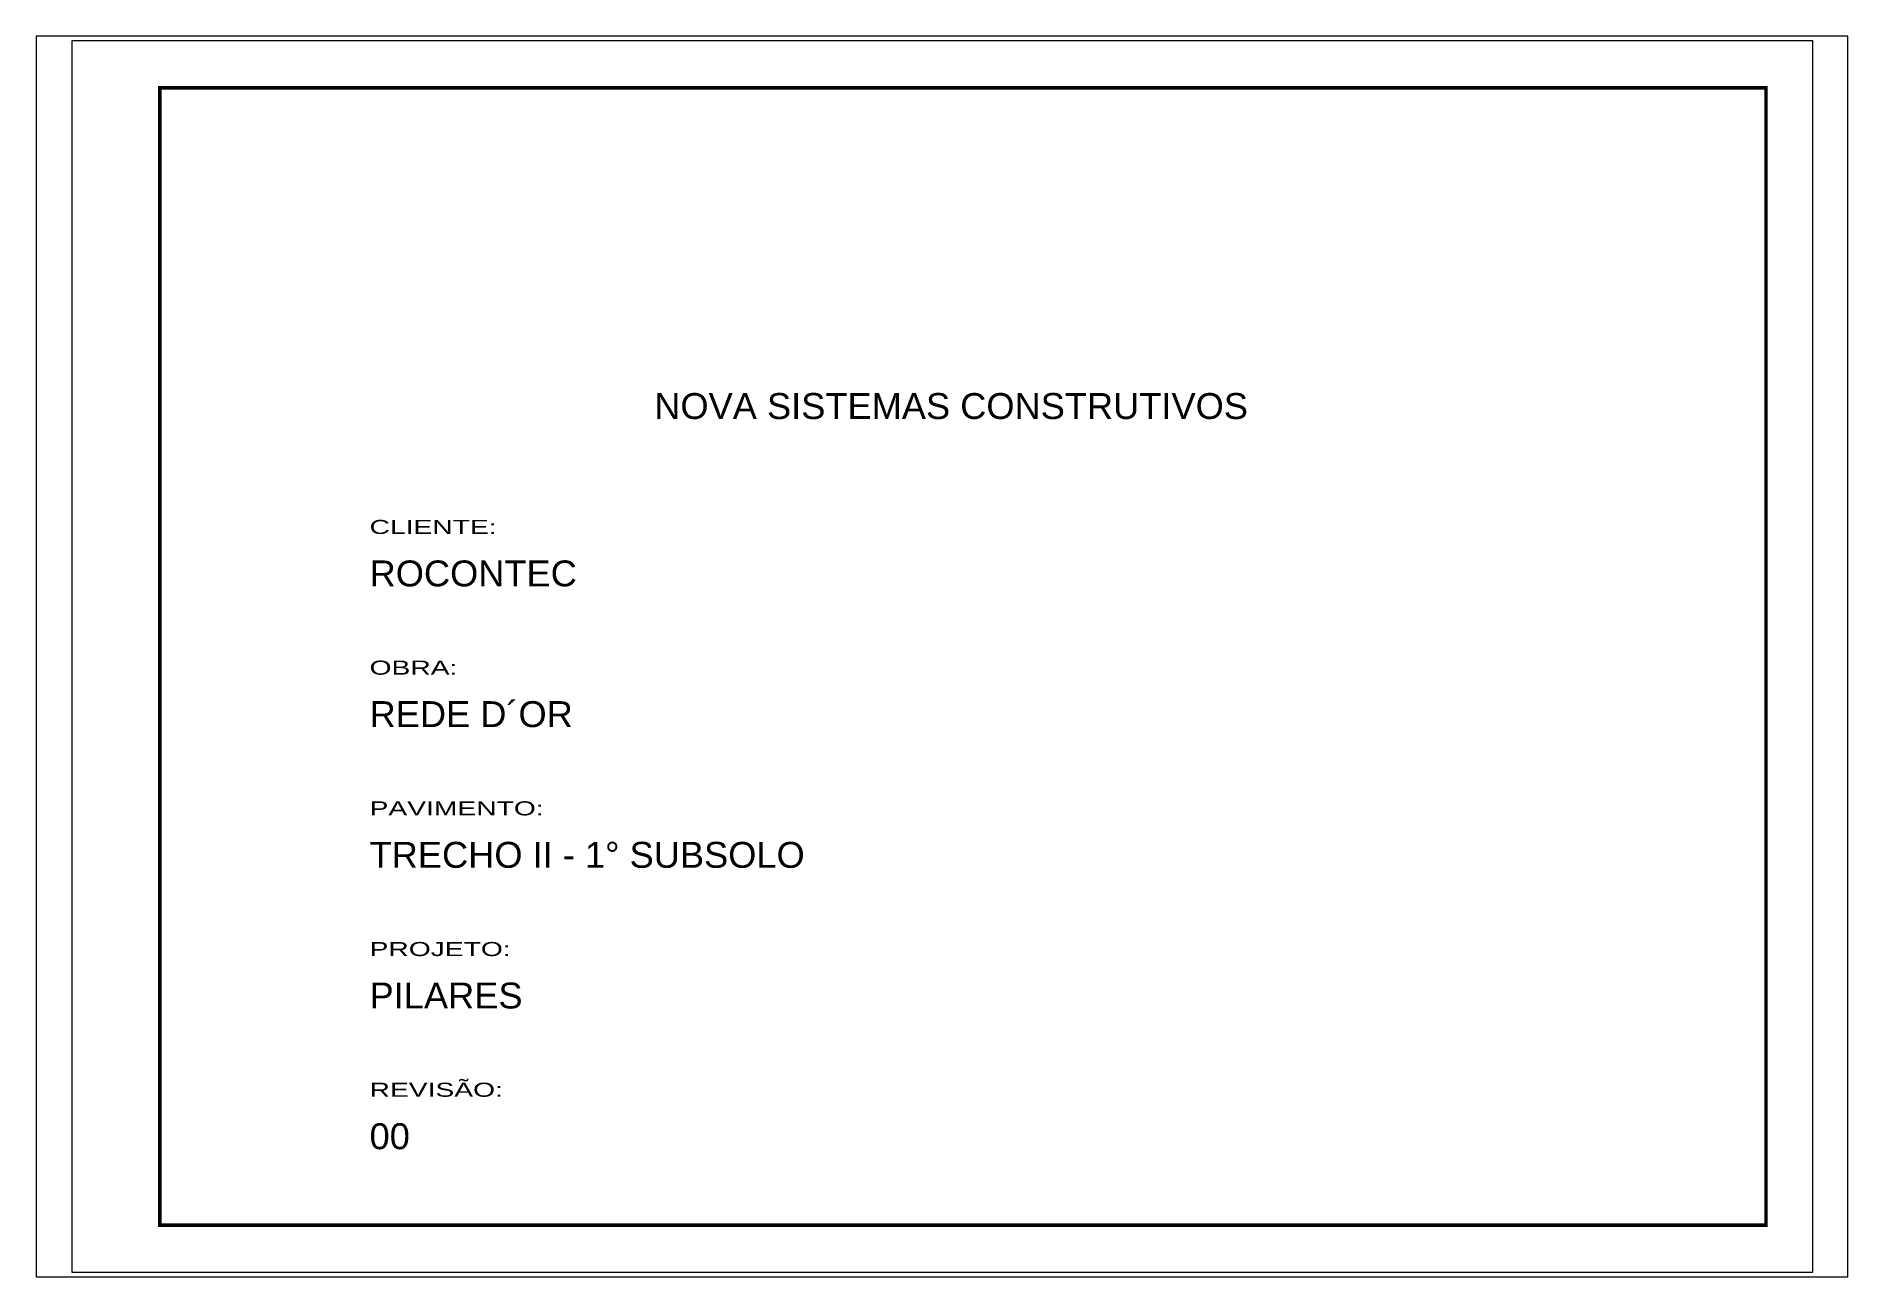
# Paper-space layout '01' of a CAD drawing. Extents: x -14 to 272, y 0 to 196.
# The model-space entities are those that its viewports show. They can reach past a viewport. Long polylines and large blocks are cut down to what shows.
import ezdxf

# ---------------------------------------------------------------- set-up
doc = ezdxf.new("R2010")
doc.units = 0
doc.layers.add('Folhas', color=255, linetype='Continuous', lineweight=9)
doc.styles.add('ARIAL', font='arial.ttf')
doc.styles.add('Tecnologia', font='')
doc.styles.get('Tecnologia').set_extended_font_data('Forgotten Futurist')

msp = doc.modelspace()

# ---------------------------------------------------------------- linework, layer by layer
at = {"layer": 'Folhas'}
msp.add_lwpolyline([(1945.21, 1189.8), (3430.21, 1189.8), (3430.21, 2239.8), (1945.21, 2239.8)], close=True, dxfattribs=at)
at = {"layer": 'Folhas', "color": 30, "const_width": 3}
msp.add_lwpolyline([(2020.21, 1229.8), (3390.21, 1229.8), (3390.21, 2199.8), (2020.21, 2199.8)], close=True, dxfattribs=at)

# ---------------------------------------------------------------- texts
at = {"color": 0, "linetype": 'Continuous', "ltscale": 5, "style": 'ARIAL'}
for s, height, p in [('NOVA SISTEMAS CONSTRUTIVOS', 22.1184, (2441.95, 1917.37)), ('ROCONTEC', 22.118, (2199.11, 1774.6)), ('REDE D´OR', 22.118, (2199.11, 1654.6)), ('TRECHO II - 1° SUBSOLO', 22.1184, (2199.11, 1534.6)), ('PILARES', 22.118, (2199.11, 1414.6)), ('00', 22.118, (2199.11, 1294.6))]:
    msp.add_text(s, height=height, dxfattribs=at).set_placement(p)
at = {"layer": 'Folhas', "color": 30, "style": 'Tecnologia', "width": 1.5}
for s, p in [('CLIENTE:', (2199.11, 1819.31)), ('OBRA:', (2199.11, 1699.31)), ('PAVIMENTO:', (2199.11, 1579.31)), ('PROJETO:', (2199.11, 1459.31)), ('REVISÃO:', (2199.11, 1339.31))]:
    msp.add_text(s, height=12, dxfattribs=at).set_placement(p)

psp = doc.layouts.new('01')

# ---------------------------------------------------------------- viewports
at = {"layer": 'Defpoints'}
psp.add_viewport(center=(128.91, 98.3), size=(285.8, 195.6935), view_center_point=(2687.39, 1714.81), view_height=1058.0373, dxfattribs=at)

doc.saveas('drawing.dxf')
